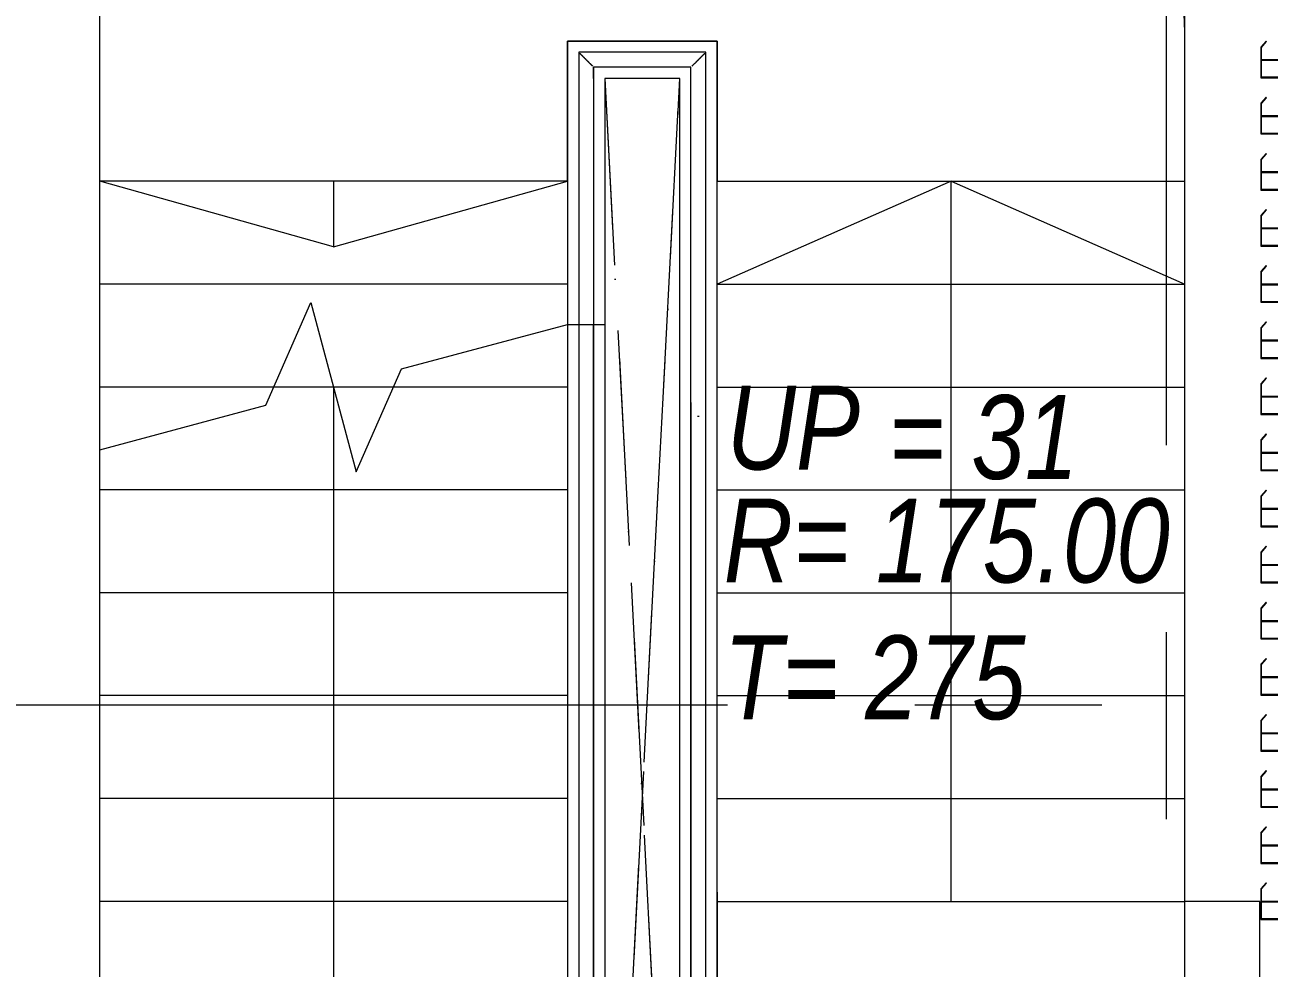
# Model space of a CAD drawing. Header units: millimetres. Extents: x 50620 to 404449, y -131543 to 97.
# Drawn here: x 367537 to 370862, y -50302 to -47780 of the extents above; entities that cross this region are included whole.
import ezdxf

# ---------------------------------------------------------------- set-up
doc = ezdxf.new("R2010")
doc.units = ezdxf.units.MM
for name, pattern in [('1599_DB_A_BLK2_HQ_R21-2ND STOREY 20230517--$0$IDA - Hidden 2-1', [750, 500, -250]), ('1599_DB_A_BLK2_HQ_R21-2ND STOREY 20230517--$0$IDA_Stair Clear', [675, 400, -137.5, 0, -137.5]), ('IDA - Grid Line', [3500, 2000, -500, 500, -500]), ('IDA - Hidden 065', [537.5, 375, -162.5]), ('IDA_Stair Clear', [675, 400, -137.5, 0, -137.5]), ('IDA_Stair Clear_2_', [675, 400, -137.5, 0, -137.5])]:
    doc.linetypes.add(name, pattern=pattern)
for name, color, linetype, lineweight in [('1599_DB_A_BLK2_HQ_R21-2ND STOREY 20230517--$0$A-_DETA----_ED-3', 8, '1599_DB_A_BLK2_HQ_R21-2ND STOREY 20230517--$0$IDA_Stair Clear', 9), ('1599_DB_A_BLK2_HQ_R21-2ND STOREY 20230517--$0$A-_DETA----_ED-4', 8, '1599_DB_A_BLK2_HQ_R21-2ND STOREY 20230517--$0$IDA - Hidden 2-1', 9), ('1599_DB_A_BLK2_HQ_R21-2ND STOREY 20230517--$0$A-_HANR----_E3', 8, 'Continuous', 9), ('1599_DB_A_BLK2_HQ_R21-2ND STOREY 20230517--$0$A-_HANR----_E6', 8, 'Continuous', 9), ('1599_DB_A_BLK2_HQ_R21-2ND STOREY 20230517--$0$S-_COLN----_E', 8, 'Continuous', 9), ('A-_DETA----_ED-5', 8, 'IDA_Stair Clear_2_', 9), ('A-_GENM----_M', 8, 'Continuous', 9), ('A-_HANR----_E1', 8, 'Continuous', 9), ('A-_HANR----_E3', 8, 'Continuous', 9), ('A-_HANR----_E6', 8, 'Continuous', 9), ('A-_WALLPRTN_E', 8, 'Continuous', 9), ('A-_WALLPRTN_E-1', 8, 'Continuous', 18), ('M-_ARCHI', 8, 'Continuous', 5), ('S-_STRC----_A', 8, 'Continuous', 5), ('S-_STRC----_A-1', 8, 'Continuous', 5), ('S-_STRC----_E', 8, 'Continuous', 5)]:
    doc.layers.add(name, color=color, linetype=linetype, lineweight=lineweight)
for name, color, linetype, lineweight, true_color in [('A-_DETA----_ED-3', 6, 'IDA - Hidden 065', 9, 0xff00ff), ('A-_DETA----_ED-6', 9, 'IDA_Stair Clear', 9, 0x808080), ('S-_ANOTGRID_E-1', 9, 'IDA - Grid Line', 5, 0x808080)]:
    doc.layers.add(name, color=color, linetype=linetype, lineweight=lineweight, true_color=true_color)
doc.styles.add('Arial Narrow_I', font='ARIALNI.TTF', dxfattribs={"height": 1.5})
doc.styles.add('Arial Narrow_I_1', font='ARIALNI.TTF', dxfattribs={"height": 375})

# ---------------------------------------------------------------- blocks, each defined once
blk = doc.blocks.new('Railing - Railing-3065563-BLK 2 2ND STOREY PLAN')
at = {"layer": 'A-_HANR----_E3'}
for p, q in [((12420.7, -15849.7), (12420.7, -15949.7)), ((12820.7, -15849.7), (12420.7, -15849.7)), ((12820.7, -16224.7), (12820.7, -15849.7)), ((12420.7, -15949.7), (12420.7, -19524.7)), ((12520.7, -15949.7), (12520.7, -19524.7)), ((12720.7, -15949.7), (12520.7, -15949.7)), ((12720.7, -16224.7), (12720.7, -15949.7)), ((12720.7, -19524.7), (12720.7, -16224.7)), ((12820.7, -19524.7), (12820.7, -16224.7))]:
    blk.add_line(p, q, dxfattribs=at)
blk = doc.blocks.new('Top Rail Type - Top Rail_Internal_-3065564-BLK 2 2ND STOREY PLAN')
at = {"layer": 'A-_HANR----_E6'}
for p, q in [((12450.7, -15879.7), (12450.7, -15949.7)), ((12490.7, -15949.7), (12490.7, -15919.7)), ((12450.7, -16607.2), (12450.7, -19530.5)), ((12490.7, -19530.5), (12490.7, -16607.2))]:
    blk.add_line(p, q, dxfattribs=at)
for points in [[(12453.4, -15882.3), (12453.8, -15882.8), (12454.6, -15883.5), (12455.7, -15884.6), (12456.9, -15885.8), (12458.5, -15887.4), (12460.3, -15889.3), (12461.8, -15890.8), (12463.1, -15892), (12464.3, -15893.2), (12465.5, -15894.5), (12466.8, -15895.8), (12468.1, -15897), (12469.4, -15898.3), (12470.7, -15899.7), (12472, -15901), (12473.3, -15902.3), (12474.6, -15903.6), (12475.9, -15904.8), (12477.1, -15906.1), (12478.4, -15907.3), (12479.6, -15908.5), (12480.7, -15909.7), (12481.8, -15910.8), (12483.2, -15912.2), (12484.6, -15913.5), (12485.7, -15914.7), (12486.9, -15915.8), (12487.6, -15916.5), (12488, -15917)], [(12488, -15917), (12487.6, -15916.5), (12486.9, -15915.8), (12485.7, -15914.7), (12484.6, -15913.5), (12482.9, -15911.9), (12481.1, -15910.1), (12479.6, -15908.5), (12478.4, -15907.3), (12477.1, -15906.1), (12475.9, -15904.8), (12474.6, -15903.6), (12473.3, -15902.3), (12472, -15901), (12470.7, -15899.7), (12469.4, -15898.3), (12468.1, -15897), (12466.8, -15895.8), (12465.5, -15894.5), (12464.3, -15893.2), (12463.1, -15892), (12461.8, -15890.8), (12460.7, -15889.7), (12459.6, -15888.5), (12458.2, -15887.1), (12456.9, -15885.8), (12455.7, -15884.6), (12454.6, -15883.5), (12453.8, -15882.8), (12453.4, -15882.3)], [(12788, -15882.3), (12787.6, -15882.8), (12786.9, -15883.5), (12785.8, -15884.6), (12784.6, -15885.8), (12782.9, -15887.5), (12781.1, -15889.3), (12779.6, -15890.8), (12778.4, -15892), (12777.1, -15893.2), (12775.9, -15894.5), (12774.6, -15895.7), (12773.3, -15897), (12772, -15898.4), (12770.7, -15899.7), (12769.4, -15901), (12768.1, -15902.3), (12766.8, -15903.6), (12765.5, -15904.8), (12764.3, -15906.1), (12763.1, -15907.3), (12761.9, -15908.5), (12760.7, -15909.7), (12759.6, -15910.8), (12758.2, -15912.2), (12756.9, -15913.5), (12755.7, -15914.7), (12754.6, -15915.8), (12753.8, -15916.5), (12753.4, -15917)], [(12753.4, -15917), (12753.8, -15916.5), (12754.6, -15915.8), (12755.7, -15914.7), (12756.9, -15913.5), (12758.5, -15911.9), (12760.3, -15910), (12761.9, -15908.5), (12763.1, -15907.3), (12764.3, -15906.1), (12765.5, -15904.8), (12766.8, -15903.6), (12768.1, -15902.3), (12769.4, -15901), (12770.7, -15899.7), (12772, -15898.4), (12773.3, -15897), (12774.6, -15895.7), (12775.9, -15894.5), (12777.1, -15893.2), (12778.4, -15892), (12779.6, -15890.8), (12780.7, -15889.7), (12781.8, -15888.5), (12783.2, -15887.1), (12784.6, -15885.8), (12785.8, -15884.6), (12786.9, -15883.5), (12787.6, -15882.8), (12788, -15882.3)]]:
    blk.add_open_spline(points, degree=3, knots=[0.1666667, 0.1666667, 0.1666667, 0.1666667, 0.2083333, 0.2291667, 0.25, 0.2916667, 0.3333333, 0.3541667, 0.375, 0.3958333, 0.4166667, 0.4375, 0.4583333, 0.4791667, 0.5, 0.5208333, 0.5416667, 0.5625, 0.5833333, 0.6041667, 0.625, 0.6458333, 0.6666667, 0.6875, 0.7083333, 0.75, 0.7708333, 0.7916667, 0.8333333, 0.8333333, 0.8333333, 0.8333333], dxfattribs=at)
blk = doc.blocks.new('Top Rail Type - Top Rail_Internal_-V75-BLK 2 2ND STOREY PLAN')
at = {"layer": 'A-_HANR----_E6'}
for p, q in [((12450.7, -15879.7), (12450.7, -15949.7)), ((12490.7, -15919.7), (12490.7, -15949.7)), ((12450.7, -16607.2), (12450.7, -19524.7)), ((12490.7, -16607.2), (12490.7, -19524.7))]:
    blk.add_line(p, q, dxfattribs=at)
blk = doc.blocks.new('Railing - Railing-3066430-BLK 2 2ND STOREY PLAN')
at = {"layer": 'A-_HANR----_E3'}
for p, q in [((12420.7, -15849.7), (12420.7, -15949.7)), ((12820.7, -15849.7), (12420.7, -15849.7)), ((12820.7, -16224.7), (12820.7, -15849.7)), ((12420.7, -15949.7), (12420.7, -16607.2)), ((12520.7, -15949.7), (12520.7, -16607.2)), ((12720.7, -15949.7), (12520.7, -15949.7)), ((12720.7, -16224.7), (12720.7, -15949.7)), ((12720.7, -18424.7), (12720.7, -16224.7)), ((12820.7, -18424.7), (12820.7, -16224.7)), ((12420.7, -16607.2), (12520.7, -16607.2)), ((12455.7, -16607.2), (12485.7, -16607.2)), ((12455.7, -16607.2), (12485.7, -16607.2)), ((12455.7, -16607.2), (12485.7, -16607.2)), ((12455.7, -16607.2), (12485.7, -16607.2)), ((12455.7, -16607.2), (12485.7, -16607.2))]:
    blk.add_line(p, q, dxfattribs=at)
blk = doc.blocks.new('Top Rail Type - Top Rail_Internal_-3066431-BLK 2 2ND STOREY PLAN')
at = {"layer": 'A-_HANR----_E6'}
for p, q in [((12750.7, -16816), (12750.7, -18418.8)), ((12790.7, -18418.8), (12790.7, -16816)), ((12768.6, -16853), (12772.8, -16853))]:
    blk.add_line(p, q, dxfattribs=at)
blk = doc.blocks.new('Top Rail Type - Top Rail_Internal_-V76-BLK 2 2ND STOREY PLAN')
at = {"layer": 'A-_HANR----_E6'}
for p, q in [((12450.7, -15879.7), (12450.7, -15949.7)), ((12790.7, -15879.7), (12450.7, -15879.7)), ((12790.7, -16224.7), (12790.7, -15879.7)), ((12490.7, -15919.7), (12490.7, -15949.7)), ((12750.7, -15919.7), (12490.7, -15919.7)), ((12750.7, -16224.7), (12750.7, -15919.7)), ((12450.7, -15949.7), (12450.7, -16607.2)), ((12490.7, -15949.7), (12490.7, -16607.2)), ((12750.7, -18424.7), (12750.7, -16224.7)), ((12790.7, -18424.7), (12790.7, -16224.7)), ((12450.7, -16607.2), (12490.7, -16607.2))]:
    blk.add_line(p, q, dxfattribs=at)
blk = doc.blocks.new('IDA - Stair Turning Space - 1250-2824373-BLK 2 2ND STOREY PLAN')
at = {"layer": 'A-_DETA----_ED-6'}
blk.add_line((0, 1250), (400, 1250), dxfattribs=at)
for centre, start, end in [((0, 0), 90, 180), ((400, 0), 0, 90)]:
    blk.add_arc(centre, 1250, start, end, dxfattribs=at)
blk = doc.blocks.new('IDA - 2D Void - Line Type_IDA - Hidden 2-1-3116779-BLK 2 2ND STOREY PLAN')
at = {"layer": 'A-_DETA----_ED-5'}
for p, q in [((3850, 200), (0, 0)), ((0, 200), (3850, 0))]:
    blk.add_line(p, q, dxfattribs=at)
blk = doc.blocks.new('1599_DB_A_BLK2_HQ_R21-2ND STOREY 20230517--$0$IDA - 2D Void - Line Type_IDA - Hidden 2-1-3116779-LINKVIEW_BLK2_2ND STOREY')
at = {"layer": '1599_DB_A_BLK2_HQ_R21-2ND STOREY 20230517--$0$A-_DETA----_ED-4'}
for p, q in [((3850, 200), (0, 0)), ((0, 200), (3850, 0))]:
    blk.add_line(p, q, dxfattribs=at)
blk = doc.blocks.new('1599_DB_A_BLK2_HQ_R21-2ND STOREY 20230517--$0$IDA - Stair Turning Space - 1250-2824373-LINKVIEW_BLK2_2ND STOREY')
at = {"layer": '1599_DB_A_BLK2_HQ_R21-2ND STOREY 20230517--$0$A-_DETA----_ED-3'}
blk.add_line((0, 1250), (400, 1250), dxfattribs=at)
for centre, start, end in [((0, 0), 90, 180), ((400, 0), 0, 90)]:
    blk.add_arc(centre, 1250, start, end, dxfattribs=at)
blk = doc.blocks.new('1599_DB_A_BLK2_HQ_R21-2ND STOREY 20230517--$0$Top Rail Type - Top Rail_Internal_-V9-LINKVIEW_BLK2_2ND STOREY')
at = {"layer": '1599_DB_A_BLK2_HQ_R21-2ND STOREY 20230517--$0$A-_HANR----_E6'}
for p, q in [((12450.7, -15879.7), (12450.7, -15949.7)), ((12790.7, -15879.7), (12450.7, -15879.7)), ((12790.7, -16224.7), (12790.7, -15879.7)), ((12490.7, -15919.7), (12490.7, -15949.7)), ((12750.7, -15919.7), (12490.7, -15919.7)), ((12750.7, -16224.7), (12750.7, -15919.7)), ((12450.7, -15949.7), (12450.7, -16607.2)), ((12490.7, -15949.7), (12490.7, -16607.2)), ((12750.7, -18424.7), (12750.7, -16224.7)), ((12790.7, -18424.7), (12790.7, -16224.7)), ((12450.7, -16607.2), (12490.7, -16607.2))]:
    blk.add_line(p, q, dxfattribs=at)
blk = doc.blocks.new('1599_DB_A_BLK2_HQ_R21-2ND STOREY 20230517--$0$Top Rail Type - Top Rail_Internal_-3066431-LINKVIEW_BLK2_2ND STOREY')
at = {"layer": '1599_DB_A_BLK2_HQ_R21-2ND STOREY 20230517--$0$A-_HANR----_E6'}
for p, q in [((12750.7, -16816), (12750.7, -18418.8)), ((12790.7, -18418.8), (12790.7, -16816)), ((12768.6, -16853), (12772.8, -16853))]:
    blk.add_line(p, q, dxfattribs=at)
blk = doc.blocks.new('1599_DB_A_BLK2_HQ_R21-2ND STOREY 20230517--$0$Railing - Railing-3066430-LINKVIEW_BLK2_2ND STOREY')
at = {"layer": '1599_DB_A_BLK2_HQ_R21-2ND STOREY 20230517--$0$A-_HANR----_E3'}
for p, q in [((12420.7, -15849.7), (12420.7, -15949.7)), ((12820.7, -15849.7), (12420.7, -15849.7)), ((12820.7, -16224.7), (12820.7, -15849.7)), ((12420.7, -15949.7), (12420.7, -16607.2)), ((12520.7, -15949.7), (12520.7, -16607.2)), ((12720.7, -15949.7), (12520.7, -15949.7)), ((12720.7, -16224.7), (12720.7, -15949.7)), ((12720.7, -18424.7), (12720.7, -16224.7)), ((12820.7, -18424.7), (12820.7, -16224.7)), ((12420.7, -16607.2), (12450.7, -16607.2)), ((12490.7, -16607.2), (12520.7, -16607.2))]:
    blk.add_line(p, q, dxfattribs=at)
blk = doc.blocks.new('1599_DB_A_BLK2_HQ_R21-2ND STOREY 20230517--$0$Top Rail Type - Top Rail_Internal_-V8-LINKVIEW_BLK2_2ND STOREY')
at = {"layer": '1599_DB_A_BLK2_HQ_R21-2ND STOREY 20230517--$0$A-_HANR----_E6'}
for p, q in [((12450.7, -16607.2), (12450.7, -19524.7)), ((12490.7, -16607.2), (12490.7, -19524.7))]:
    blk.add_line(p, q, dxfattribs=at)
blk = doc.blocks.new('1599_DB_A_BLK2_HQ_R21-2ND STOREY 20230517--$0$Top Rail Type - Top Rail_Internal_-3065564-LINKVIEW_BLK2_2ND STOREY')
at = {"layer": '1599_DB_A_BLK2_HQ_R21-2ND STOREY 20230517--$0$A-_HANR----_E6'}
for p, q in [((12450.7, -16607.2), (12450.7, -19530.5)), ((12490.7, -19530.5), (12490.7, -16607.2))]:
    blk.add_line(p, q, dxfattribs=at)
blk = doc.blocks.new('1599_DB_A_BLK2_HQ_R21-2ND STOREY 20230517--$0$Railing - Railing-3065563-LINKVIEW_BLK2_2ND STOREY')
at = {"layer": '1599_DB_A_BLK2_HQ_R21-2ND STOREY 20230517--$0$A-_HANR----_E3'}
for p, q in [((12420.7, -16607.2), (12420.7, -19524.7)), ((12520.7, -16607.2), (12520.7, -19524.7))]:
    blk.add_line(p, q, dxfattribs=at)
blk = doc.blocks.new('trellis family - trellis family-4726013-BLK2 - 2ND STOREY WALL SETTING OUT')
at = {"layer": 'A-_GENM----_M'}
for p, q in [((14.4, 2400), (0, 2384.2)), ((1.5, 2383.6), (15.4, 2399)), ((15.4, 2399), (14.4, 2400)), ((14.4, 2400), (14.4, 2400)), ((15.4, 2399), (15.4, 2399)), ((0, 2384.2), (0, 2302)), ((0, 2384.2), (0, 2384.2)), ((1.5, 2350.5), (1.5, 2383.6)), ((1.5, 2383.6), (1.5, 2383.6)), ((100, 2350.5), (1.5, 2350.5)), ((1.5, 2350.5), (1.5, 2350.5)), ((1.5, 2348.9), (98.5, 2348.9)), ((1.5, 2303.5), (1.5, 2348.9)), ((1.5, 2348.9), (1.5, 2348.9)), ((0, 2302), (98.5, 2302)), ((0, 2302), (0, 2302)), ((98.5, 2303.5), (1.5, 2303.5)), ((1.5, 2303.5), (1.5, 2303.5)), ((14.4, 2250), (0, 2234.2)), ((0, 2234.2), (0, 2152)), ((0, 2234.2), (0, 2234.2)), ((1.5, 2233.6), (15.4, 2249)), ((1.5, 2200.5), (1.5, 2233.6)), ((1.5, 2233.6), (1.5, 2233.6)), ((15.4, 2249), (14.4, 2250)), ((14.4, 2250), (14.4, 2250)), ((15.4, 2249), (15.4, 2249)), ((100, 2200.5), (1.5, 2200.5)), ((1.5, 2200.5), (1.5, 2200.5)), ((1.5, 2198.9), (98.5, 2198.9)), ((1.5, 2153.5), (1.5, 2198.9)), ((1.5, 2198.9), (1.5, 2198.9)), ((0, 2152), (98.5, 2152)), ((0, 2152), (0, 2152)), ((98.5, 2153.5), (1.5, 2153.5)), ((1.5, 2153.5), (1.5, 2153.5)), ((14.4, 2100), (0, 2084.2)), ((1.5, 2083.6), (15.4, 2099)), ((15.4, 2099), (14.4, 2100)), ((14.4, 2100), (14.4, 2100)), ((15.4, 2099), (15.4, 2099)), ((0, 2084.2), (0, 2002)), ((0, 2084.2), (0, 2084.2)), ((1.5, 2050.5), (1.5, 2083.6)), ((1.5, 2083.6), (1.5, 2083.6)), ((100, 2050.5), (1.5, 2050.5)), ((1.5, 2050.5), (1.5, 2050.5)), ((1.5, 2048.9), (98.5, 2048.9)), ((1.5, 2003.5), (1.5, 2048.9)), ((1.5, 2048.9), (1.5, 2048.9)), ((0, 2002), (98.5, 2002)), ((0, 2002), (0, 2002)), ((98.5, 2003.5), (1.5, 2003.5)), ((1.5, 2003.5), (1.5, 2003.5)), ((14.4, 1950), (0, 1934.2)), ((0, 1934.2), (0, 1852)), ((0, 1934.2), (0, 1934.2)), ((1.5, 1933.6), (15.4, 1949)), ((1.5, 1900.5), (1.5, 1933.6)), ((1.5, 1933.6), (1.5, 1933.6)), ((15.4, 1949), (14.4, 1950)), ((14.4, 1950), (14.4, 1950)), ((15.4, 1949), (15.4, 1949)), ((100, 1900.5), (1.5, 1900.5)), ((1.5, 1900.5), (1.5, 1900.5)), ((1.5, 1898.9), (98.5, 1898.9)), ((1.5, 1853.5), (1.5, 1898.9)), ((1.5, 1898.9), (1.5, 1898.9)), ((0, 1852), (98.5, 1852)), ((0, 1852), (0, 1852)), ((98.5, 1853.5), (1.5, 1853.5)), ((1.5, 1853.5), (1.5, 1853.5)), ((14.4, 1800), (0, 1784.2)), ((1.5, 1783.6), (15.4, 1799)), ((15.4, 1799), (14.4, 1800)), ((14.4, 1800), (14.4, 1800)), ((15.4, 1799), (15.4, 1799)), ((0, 1784.2), (0, 1702)), ((0, 1784.2), (0, 1784.2)), ((1.5, 1750.5), (1.5, 1783.6)), ((1.5, 1783.6), (1.5, 1783.6)), ((100, 1750.5), (1.5, 1750.5)), ((1.5, 1750.5), (1.5, 1750.5)), ((1.5, 1748.9), (98.5, 1748.9)), ((1.5, 1703.5), (1.5, 1748.9)), ((1.5, 1748.9), (1.5, 1748.9)), ((0, 1702), (98.5, 1702)), ((0, 1702), (0, 1702)), ((98.5, 1703.5), (1.5, 1703.5)), ((1.5, 1703.5), (1.5, 1703.5)), ((14.4, 1650), (0, 1634.2)), ((0, 1634.2), (0, 1552)), ((0, 1634.2), (0, 1634.2)), ((1.5, 1633.6), (15.4, 1649)), ((1.5, 1600.5), (1.5, 1633.6)), ((1.5, 1633.6), (1.5, 1633.6)), ((15.4, 1649), (14.4, 1650)), ((14.4, 1650), (14.4, 1650)), ((15.4, 1649), (15.4, 1649)), ((100, 1600.5), (1.5, 1600.5)), ((1.5, 1600.5), (1.5, 1600.5)), ((1.5, 1598.9), (98.5, 1598.9)), ((1.5, 1553.5), (1.5, 1598.9)), ((1.5, 1598.9), (1.5, 1598.9)), ((0, 1552), (98.5, 1552)), ((0, 1552), (0, 1552)), ((98.5, 1553.5), (1.5, 1553.5)), ((1.5, 1553.5), (1.5, 1553.5)), ((14.4, 1500), (0, 1484.2)), ((1.5, 1483.6), (15.4, 1499)), ((15.4, 1499), (14.4, 1500)), ((14.4, 1500), (14.4, 1500)), ((15.4, 1499), (15.4, 1499)), ((0, 1484.2), (0, 1402)), ((0, 1484.2), (0, 1484.2)), ((1.5, 1450.5), (1.5, 1483.6)), ((1.5, 1483.6), (1.5, 1483.6)), ((100, 1450.5), (1.5, 1450.5)), ((1.5, 1450.5), (1.5, 1450.5)), ((1.5, 1448.9), (98.5, 1448.9)), ((1.5, 1403.5), (1.5, 1448.9)), ((1.5, 1448.9), (1.5, 1448.9)), ((0, 1402), (98.5, 1402)), ((0, 1402), (0, 1402)), ((98.5, 1403.5), (1.5, 1403.5)), ((1.5, 1403.5), (1.5, 1403.5)), ((14.4, 1350), (0, 1334.2)), ((0, 1334.2), (0, 1252)), ((0, 1334.2), (0, 1334.2)), ((1.5, 1333.6), (15.4, 1349)), ((1.5, 1300.5), (1.5, 1333.6)), ((1.5, 1333.6), (1.5, 1333.6)), ((15.4, 1349), (14.4, 1350)), ((14.4, 1350), (14.4, 1350)), ((15.4, 1349), (15.4, 1349)), ((100, 1300.5), (1.5, 1300.5)), ((1.5, 1300.5), (1.5, 1300.5)), ((1.5, 1298.9), (98.5, 1298.9)), ((1.5, 1253.5), (1.5, 1298.9)), ((1.5, 1298.9), (1.5, 1298.9)), ((0, 1252), (98.5, 1252)), ((0, 1252), (0, 1252)), ((98.5, 1253.5), (1.5, 1253.5)), ((1.5, 1253.5), (1.5, 1253.5)), ((14.4, 1200), (0, 1184.2)), ((1.5, 1183.6), (15.4, 1199)), ((15.4, 1199), (14.4, 1200)), ((14.4, 1200), (14.4, 1200)), ((15.4, 1199), (15.4, 1199)), ((0, 1184.2), (0, 1102)), ((0, 1184.2), (0, 1184.2)), ((1.5, 1150.5), (1.5, 1183.6)), ((1.5, 1183.6), (1.5, 1183.6)), ((100, 1150.5), (1.5, 1150.5)), ((1.5, 1150.5), (1.5, 1150.5)), ((1.5, 1148.9), (98.5, 1148.9)), ((1.5, 1103.5), (1.5, 1148.9)), ((1.5, 1148.9), (1.5, 1148.9)), ((0, 1102), (98.5, 1102)), ((0, 1102), (0, 1102)), ((98.5, 1103.5), (1.5, 1103.5)), ((1.5, 1103.5), (1.5, 1103.5)), ((14.4, 1050), (0, 1034.2)), ((0, 1034.2), (0, 952)), ((0, 1034.2), (0, 1034.2)), ((1.5, 1033.6), (15.4, 1049)), ((1.5, 1000.5), (1.5, 1033.6)), ((1.5, 1033.6), (1.5, 1033.6)), ((15.4, 1049), (14.4, 1050)), ((14.4, 1050), (14.4, 1050)), ((15.4, 1049), (15.4, 1049)), ((100, 1000.5), (1.5, 1000.5)), ((1.5, 1000.5), (1.5, 1000.5)), ((1.5, 998.9), (98.5, 998.9)), ((1.5, 953.5), (1.5, 998.9)), ((1.5, 998.9), (1.5, 998.9)), ((0, 952), (98.5, 952)), ((0, 952), (0, 952)), ((98.5, 953.5), (1.5, 953.5)), ((1.5, 953.5), (1.5, 953.5)), ((14.4, 900), (0, 884.2)), ((1.5, 883.6), (15.4, 899)), ((15.4, 899), (14.4, 900)), ((14.4, 900), (14.4, 900)), ((15.4, 899), (15.4, 899)), ((0, 884.2), (0, 802)), ((0, 884.2), (0, 884.2)), ((1.5, 850.5), (1.5, 883.6)), ((1.5, 883.6), (1.5, 883.6)), ((100, 850.5), (1.5, 850.5)), ((1.5, 850.5), (1.5, 850.5)), ((1.5, 848.9), (98.5, 848.9)), ((1.5, 803.5), (1.5, 848.9)), ((1.5, 848.9), (1.5, 848.9)), ((0, 802), (98.5, 802)), ((0, 802), (0, 802)), ((98.5, 803.5), (1.5, 803.5)), ((1.5, 803.5), (1.5, 803.5)), ((14.4, 750), (0, 734.2)), ((0, 734.2), (0, 652)), ((0, 734.2), (0, 734.2)), ((1.5, 733.6), (15.4, 749)), ((1.5, 700.5), (1.5, 733.6)), ((1.5, 733.6), (1.5, 733.6)), ((15.4, 749), (14.4, 750)), ((14.4, 750), (14.4, 750)), ((15.4, 749), (15.4, 749)), ((100, 700.5), (1.5, 700.5)), ((1.5, 700.5), (1.5, 700.5)), ((1.5, 698.9), (98.5, 698.9)), ((1.5, 653.5), (1.5, 698.9)), ((1.5, 698.9), (1.5, 698.9)), ((0, 652), (98.5, 652)), ((0, 652), (0, 652)), ((98.5, 653.5), (1.5, 653.5)), ((1.5, 653.5), (1.5, 653.5)), ((14.4, 600), (0, 584.2)), ((1.5, 583.6), (15.4, 599)), ((15.4, 599), (14.4, 600)), ((14.4, 600), (14.4, 600)), ((15.4, 599), (15.4, 599)), ((0, 584.2), (0, 502)), ((0, 584.2), (0, 584.2)), ((1.5, 550.5), (1.5, 583.6)), ((1.5, 583.6), (1.5, 583.6)), ((100, 550.5), (1.5, 550.5)), ((1.5, 550.5), (1.5, 550.5)), ((1.5, 548.9), (98.5, 548.9)), ((1.5, 503.5), (1.5, 548.9)), ((1.5, 548.9), (1.5, 548.9)), ((0, 502), (98.5, 502)), ((0, 502), (0, 502)), ((98.5, 503.5), (1.5, 503.5)), ((1.5, 503.5), (1.5, 503.5)), ((14.4, 450), (0, 434.2)), ((0, 434.2), (0, 352)), ((0, 434.2), (0, 434.2)), ((1.5, 433.6), (15.4, 449)), ((1.5, 400.5), (1.5, 433.6)), ((1.5, 433.6), (1.5, 433.6)), ((15.4, 449), (14.4, 450)), ((14.4, 450), (14.4, 450)), ((15.4, 449), (15.4, 449)), ((100, 400.5), (1.5, 400.5)), ((1.5, 400.5), (1.5, 400.5)), ((1.5, 398.9), (98.5, 398.9)), ((1.5, 353.5), (1.5, 398.9)), ((1.5, 398.9), (1.5, 398.9)), ((0, 352), (98.5, 352)), ((0, 352), (0, 352)), ((98.5, 353.5), (1.5, 353.5)), ((1.5, 353.5), (1.5, 353.5)), ((14.4, 300), (0, 284.2)), ((15.4, 299), (14.4, 300)), ((14.4, 300), (14.4, 300)), ((0, 284.2), (0, 202)), ((0, 284.2), (0, 284.2)), ((1.5, 283.6), (15.4, 299)), ((1.5, 250.5), (1.5, 283.6)), ((1.5, 283.6), (1.5, 283.6)), ((15.4, 299), (15.4, 299)), ((100, 250.5), (1.5, 250.5)), ((1.5, 250.5), (1.5, 250.5)), ((1.5, 248.9), (98.5, 248.9)), ((1.5, 203.5), (1.5, 248.9)), ((1.5, 248.9), (1.5, 248.9)), ((0, 202), (98.5, 202)), ((0, 202), (0, 202)), ((98.5, 203.5), (1.5, 203.5)), ((1.5, 203.5), (1.5, 203.5)), ((14.4, 150), (0, 134.2)), ((0, 134.2), (0, 52)), ((0, 134.2), (0, 134.2)), ((1.5, 133.6), (15.4, 149)), ((1.5, 100.5), (1.5, 133.6)), ((1.5, 133.6), (1.5, 133.6)), ((15.4, 149), (14.4, 150)), ((14.4, 150), (14.4, 150)), ((15.4, 149), (15.4, 149)), ((100, 100.5), (1.5, 100.5)), ((1.5, 100.5), (1.5, 100.5)), ((1.5, 98.9), (98.5, 98.9)), ((1.5, 53.5), (1.5, 98.9)), ((1.5, 98.9), (1.5, 98.9)), ((0, 52), (98.5, 52)), ((0, 52), (0, 52)), ((98.5, 53.5), (1.5, 53.5)), ((1.5, 53.5), (1.5, 53.5))]:
    blk.add_line(p, q, dxfattribs=at)
blk = doc.blocks.new('IDA - Stair Detail Tag - UP_Total No of Riser - Riser Height - Tread Depth-258127-BLK 2 2ND STOREY PLAN')
at = {"layer": 'S-_STRC----_A-1', "insert": (0.032, -0.485), "char_height": 1.5, "width": 2.96624, "attachment_point": 1, "style": 'Arial Narrow_I'}
blk.add_mtext('UP', dxfattribs=at)
blk = doc.blocks.new('ARCHI 2ND_2024 09 11')
at = {"layer": '1599_DB_A_BLK2_HQ_R21-2ND STOREY 20230517--$0$S-_COLN----_E', "color": 8, "lineweight": 5}
for p, q in [((-17250, -25810), (-17250, -18725)), ((-16000, -19925), (-16000, -19825)), ((-16625, -20375), (-17250, -20200)), ((-16000, -20200), (-17250, -20200)), ((-16625, -20375), (-16000, -20200)), ((-16625, -20200), (-16625, -20375)), ((-14975, -20200), (-15600, -20475)), ((-15600, -20200), (-14350, -20200)), ((-14975, -20200), (-14350, -20475)), ((-14975, -20475), (-14975, -20200)), ((-16000, -20475), (-17250, -20475)), ((-15600, -20475), (-14350, -20475)), ((-14975, -20750), (-14975, -20475)), ((-16806.1, -20798.5), (-16685.7, -20523.6)), ((-16685.7, -20523.6), (-16564.3, -20976.4)), ((-16443.9, -20701.5), (-16000, -20582.5)), ((-16564.3, -20976.4), (-16443.9, -20701.5)), ((-16784.8, -20750), (-17250, -20750)), ((-16625, -20750), (-16784.8, -20750)), ((-16625, -20750), (-16625, -21025)), ((-16465.2, -20750), (-16625, -20750)), ((-16000, -20750), (-16465.2, -20750)), ((-15600, -20750), (-14350, -20750)), ((-14975, -21025), (-14975, -20750)), ((-17250, -20917.5), (-16806.1, -20798.5)), ((-16000, -21025), (-17250, -21025)), ((-16625, -21025), (-16625, -21300)), ((-15600, -21025), (-14350, -21025)), ((-14975, -21300), (-14975, -21025)), ((-16000, -21300), (-17250, -21300)), ((-16625, -21300), (-16625, -21575)), ((-15600, -21300), (-14350, -21300)), ((-14975, -21575), (-14975, -21300)), ((-16000, -21575), (-17250, -21575)), ((-16625, -21575), (-16625, -21850)), ((-15600, -21575), (-14350, -21575)), ((-14975, -21850), (-14975, -21575)), ((-16000, -21850), (-17250, -21850)), ((-16625, -21850), (-16625, -22125)), ((-15600, -21850), (-14350, -21850)), ((-14975, -22125), (-14975, -21850)), ((-16000, -22125), (-17250, -22125)), ((-16625, -22125), (-16625, -22400)), ((-15600, -22125), (-14350, -22125))]:
    blk.add_line(p, q, dxfattribs=at)
at = {"layer": 'A-_WALLPRTN_E', "lineweight": 5}
for p, q in [((-14150, -22125), (-14350, -22125)), ((-14150, -24210), (-14150, -22125))]:
    blk.add_line(p, q, dxfattribs=at)
at = {"layer": 'A-_WALLPRTN_E-1', "lineweight": 5}
blk.add_line((-17250, -25810), (-17250, -18525), dxfattribs=at)
at = {"layer": 'S-_ANOTGRID_E-1', "color": 8, "lineweight": 5}
for p, q in [((-14400, 26594.8), (-14400, -83806.9)), ((-38572.1, -21600), (17962.1, -21600))]:
    blk.add_line(p, q, dxfattribs=at)
at = {"layer": 'S-_STRC----_A', "lineweight": 5}
for p, q in [((-16625, -20375), (-17250, -20200)), ((-16625, -20200), (-16625, -20375)), ((-16625, -20375), (-16000, -20200)), ((-14975, -20200), (-15600, -20475)), ((-14975, -20475), (-14975, -20200)), ((-14975, -20200), (-14350, -20475)), ((-14975, -20750), (-14975, -20475)), ((-16625, -20750), (-16625, -21025)), ((-14975, -21025), (-14975, -20750)), ((-16625, -21025), (-16625, -21300)), ((-14975, -21300), (-14975, -21025)), ((-16625, -21300), (-16625, -21575)), ((-14975, -21575), (-14975, -21300)), ((-16625, -21575), (-16625, -21850)), ((-14975, -21850), (-14975, -21575)), ((-16625, -21850), (-16625, -22125)), ((-14975, -22125), (-14975, -21850)), ((-16625, -22125), (-16625, -22400))]:
    blk.add_line(p, q, dxfattribs=at)
at = {"layer": 'S-_STRC----_E', "color": 8, "lineweight": 5}
for p, q in [((-14350, -25810), (-14350, -18525)), ((-16000, -19825), (-15600, -19825)), ((-16000, -20200), (-16000, -19825)), ((-16000, -19825), (-15600, -19825)), ((-16000, -20200), (-16000, -19825)), ((-15600, -19825), (-15600, -20200)), ((-15600, -19825), (-15600, -20200)), ((-16000, -20200), (-17250, -20200)), ((-16000, -20200), (-17250, -20200)), ((-16000, -20200), (-16000, -20475)), ((-16000, -20200), (-16000, -20475)), ((-15600, -20200), (-14350, -20200)), ((-15600, -20475), (-15600, -20200)), ((-15600, -20200), (-14350, -20200)), ((-15600, -20475), (-15600, -20200)), ((-16000, -20475), (-17250, -20475)), ((-16000, -20475), (-17250, -20475)), ((-16000, -20475), (-16000, -20582.5)), ((-16000, -20475), (-16000, -20750)), ((-15600, -20750), (-15600, -20475)), ((-15600, -20475), (-14350, -20475)), ((-15600, -20750), (-15600, -20475)), ((-15600, -20475), (-14350, -20475)), ((-16806.1, -20798.5), (-16685.7, -20523.6)), ((-16685.7, -20523.6), (-16564.3, -20976.4)), ((-16443.9, -20701.5), (-16000, -20582.5)), ((-16564.3, -20976.4), (-16443.9, -20701.5)), ((-16784.8, -20750), (-17250, -20750)), ((-16000, -20750), (-17250, -20750)), ((-16465.2, -20750), (-16625, -20750)), ((-16000, -20750), (-16000, -21025)), ((-15600, -21025), (-15600, -20750)), ((-15600, -20750), (-14350, -20750)), ((-15600, -21025), (-15600, -20750)), ((-15600, -20750), (-14350, -20750)), ((-17250, -20917.5), (-16806.1, -20798.5)), ((-16000, -21025), (-17250, -21025)), ((-16000, -21025), (-16000, -21300)), ((-15600, -21300), (-15600, -21025)), ((-15600, -21025), (-14350, -21025)), ((-15600, -21300), (-15600, -21025)), ((-15600, -21025), (-14350, -21025)), ((-16000, -21300), (-17250, -21300)), ((-16000, -21300), (-16000, -21575)), ((-15600, -21575), (-15600, -21300)), ((-15600, -21300), (-14350, -21300)), ((-15600, -21575), (-15600, -21300)), ((-15600, -21300), (-14350, -21300)), ((-16000, -21575), (-17250, -21575)), ((-16000, -21575), (-16000, -21850)), ((-15600, -21850), (-15600, -21575)), ((-15600, -21575), (-14350, -21575)), ((-15600, -21850), (-15600, -21575)), ((-15600, -21575), (-14350, -21575)), ((-16000, -21850), (-17250, -21850)), ((-16000, -21850), (-16000, -22125)), ((-15600, -22125), (-15600, -21850)), ((-15600, -21850), (-14350, -21850)), ((-15600, -22125), (-15600, -21850)), ((-15600, -21850), (-14350, -21850)), ((-15600, -22100), (-15600, -23875)), ((-16000, -22125), (-17250, -22125)), ((-16000, -22125), (-16000, -22400)), ((-15600, -22125), (-14350, -22125)), ((-15600, -22400), (-15600, -22125))]:
    blk.add_line(p, q, dxfattribs=at)
at = {"layer": '1599_DB_A_BLK2_HQ_R21-2ND STOREY 20230517--$0$S-_COLN----_E', "color": 8, "lineweight": 5}
for name, p in [('1599_DB_A_BLK2_HQ_R21-2ND STOREY 20230517--$0$IDA - Stair Turning Space - 1250-2824373-LINKVIEW_BLK2_2ND STOREY', (-16000, -19825)), ('1599_DB_A_BLK2_HQ_R21-2ND STOREY 20230517--$0$Railing - Railing-3066430-LINKVIEW_BLK2_2ND STOREY', (-28420.7, -3975.3)), ('1599_DB_A_BLK2_HQ_R21-2ND STOREY 20230517--$0$Top Rail Type - Top Rail_Internal_-V9-LINKVIEW_BLK2_2ND STOREY', (-28420.7, -3975.3)), ('1599_DB_A_BLK2_HQ_R21-2ND STOREY 20230517--$0$Railing - Railing-3065563-LINKVIEW_BLK2_2ND STOREY', (-28420.7, -3975.3)), ('1599_DB_A_BLK2_HQ_R21-2ND STOREY 20230517--$0$Top Rail Type - Top Rail_Internal_-V8-LINKVIEW_BLK2_2ND STOREY', (-28420.7, -3975.3)), ('1599_DB_A_BLK2_HQ_R21-2ND STOREY 20230517--$0$Top Rail Type - Top Rail_Internal_-3065564-LINKVIEW_BLK2_2ND STOREY', (-28420.7, -3975.3)), ('1599_DB_A_BLK2_HQ_R21-2ND STOREY 20230517--$0$Top Rail Type - Top Rail_Internal_-3066431-LINKVIEW_BLK2_2ND STOREY', (-28420.7, -3975.3))]:
    blk.add_blockref(name, p, dxfattribs=at)
at = {"layer": '1599_DB_A_BLK2_HQ_R21-2ND STOREY 20230517--$0$S-_COLN----_E', "color": 8, "lineweight": 5, "rotation": 90.0000000000586}
blk.add_blockref('1599_DB_A_BLK2_HQ_R21-2ND STOREY 20230517--$0$IDA - 2D Void - Line Type_IDA - Hidden 2-1-3116779-LINKVIEW_BLK2_2ND STOREY', (-15700, -23775), dxfattribs=at)
at = {"layer": 'A-_DETA----_ED-3', "lineweight": 5}
blk.add_blockref('IDA - Stair Turning Space - 1250-2824373-BLK 2 2ND STOREY PLAN', (-16000, -19825), dxfattribs=at)
at = {"layer": 'A-_DETA----_ED-3', "lineweight": 5, "rotation": 89.99999999999997}
blk.add_blockref('IDA - 2D Void - Line Type_IDA - Hidden 2-1-3116779-BLK 2 2ND STOREY PLAN', (-15700, -23775), dxfattribs=at)
at = {"layer": 'A-_GENM----_M', "color": 8, "lineweight": 5}
blk.add_blockref('trellis family - trellis family-4726013-BLK2 - 2ND STOREY WALL SETTING OUT', (-14147, -22225.5), dxfattribs=at)
at = {"layer": 'A-_HANR----_E1', "lineweight": 5}
for name in ['Railing - Railing-3065563-BLK 2 2ND STOREY PLAN', 'Railing - Railing-3066430-BLK 2 2ND STOREY PLAN']:
    blk.add_blockref(name, (-28420.7, -3975.3), dxfattribs=at)
at = {"layer": 'A-_HANR----_E6', "lineweight": 5}
for name in ['Top Rail Type - Top Rail_Internal_-3065564-BLK 2 2ND STOREY PLAN', 'Top Rail Type - Top Rail_Internal_-V75-BLK 2 2ND STOREY PLAN', 'Top Rail Type - Top Rail_Internal_-V76-BLK 2 2ND STOREY PLAN', 'Top Rail Type - Top Rail_Internal_-3066431-BLK 2 2ND STOREY PLAN']:
    blk.add_blockref(name, (-28420.7, -3975.3), dxfattribs=at)
at = {"layer": 'S-_STRC----_A-1', "color": 8, "lineweight": 5, "xscale": 149.4576363381071, "yscale": 149.4576363381071, "zscale": 149.4576363381071}
blk.add_blockref('IDA - Stair Detail Tag - UP_Total No of Riser - Riser Height - Tread Depth-258127-BLK 2 2ND STOREY PLAN', (-15579.6, -20673.8), dxfattribs=at)
at = {"layer": 'S-_STRC----_A-1', "color": 8, "lineweight": 5, "char_height": 224.19, "attachment_point": 1, "style": 'Arial Narrow_I_1'}
for s, insert, width in [('      = 31', (-15570.5, -20771.6), 1126.292), ('R= 175.00', (-15582.7, -21048.3), 1473.765), ('T= 275', (-15582.7, -21414.1), 994.492)]:
    blk.add_mtext(s, dxfattribs=dict(at, insert=insert, width=width))

msp = doc.modelspace()

# ---------------------------------------------------------------- block references
at = {"layer": 'M-_ARCHI', "lineweight": 5, "extrusion": (0.000419962, 1.0854e-05, 1), "rotation": 359.9999887056363}
msp.add_blockref('ARCHI 2ND_2024 09 11', (384987.1, -27998.1, 422.1), dxfattribs=at)

doc.saveas('drawing.dxf')
